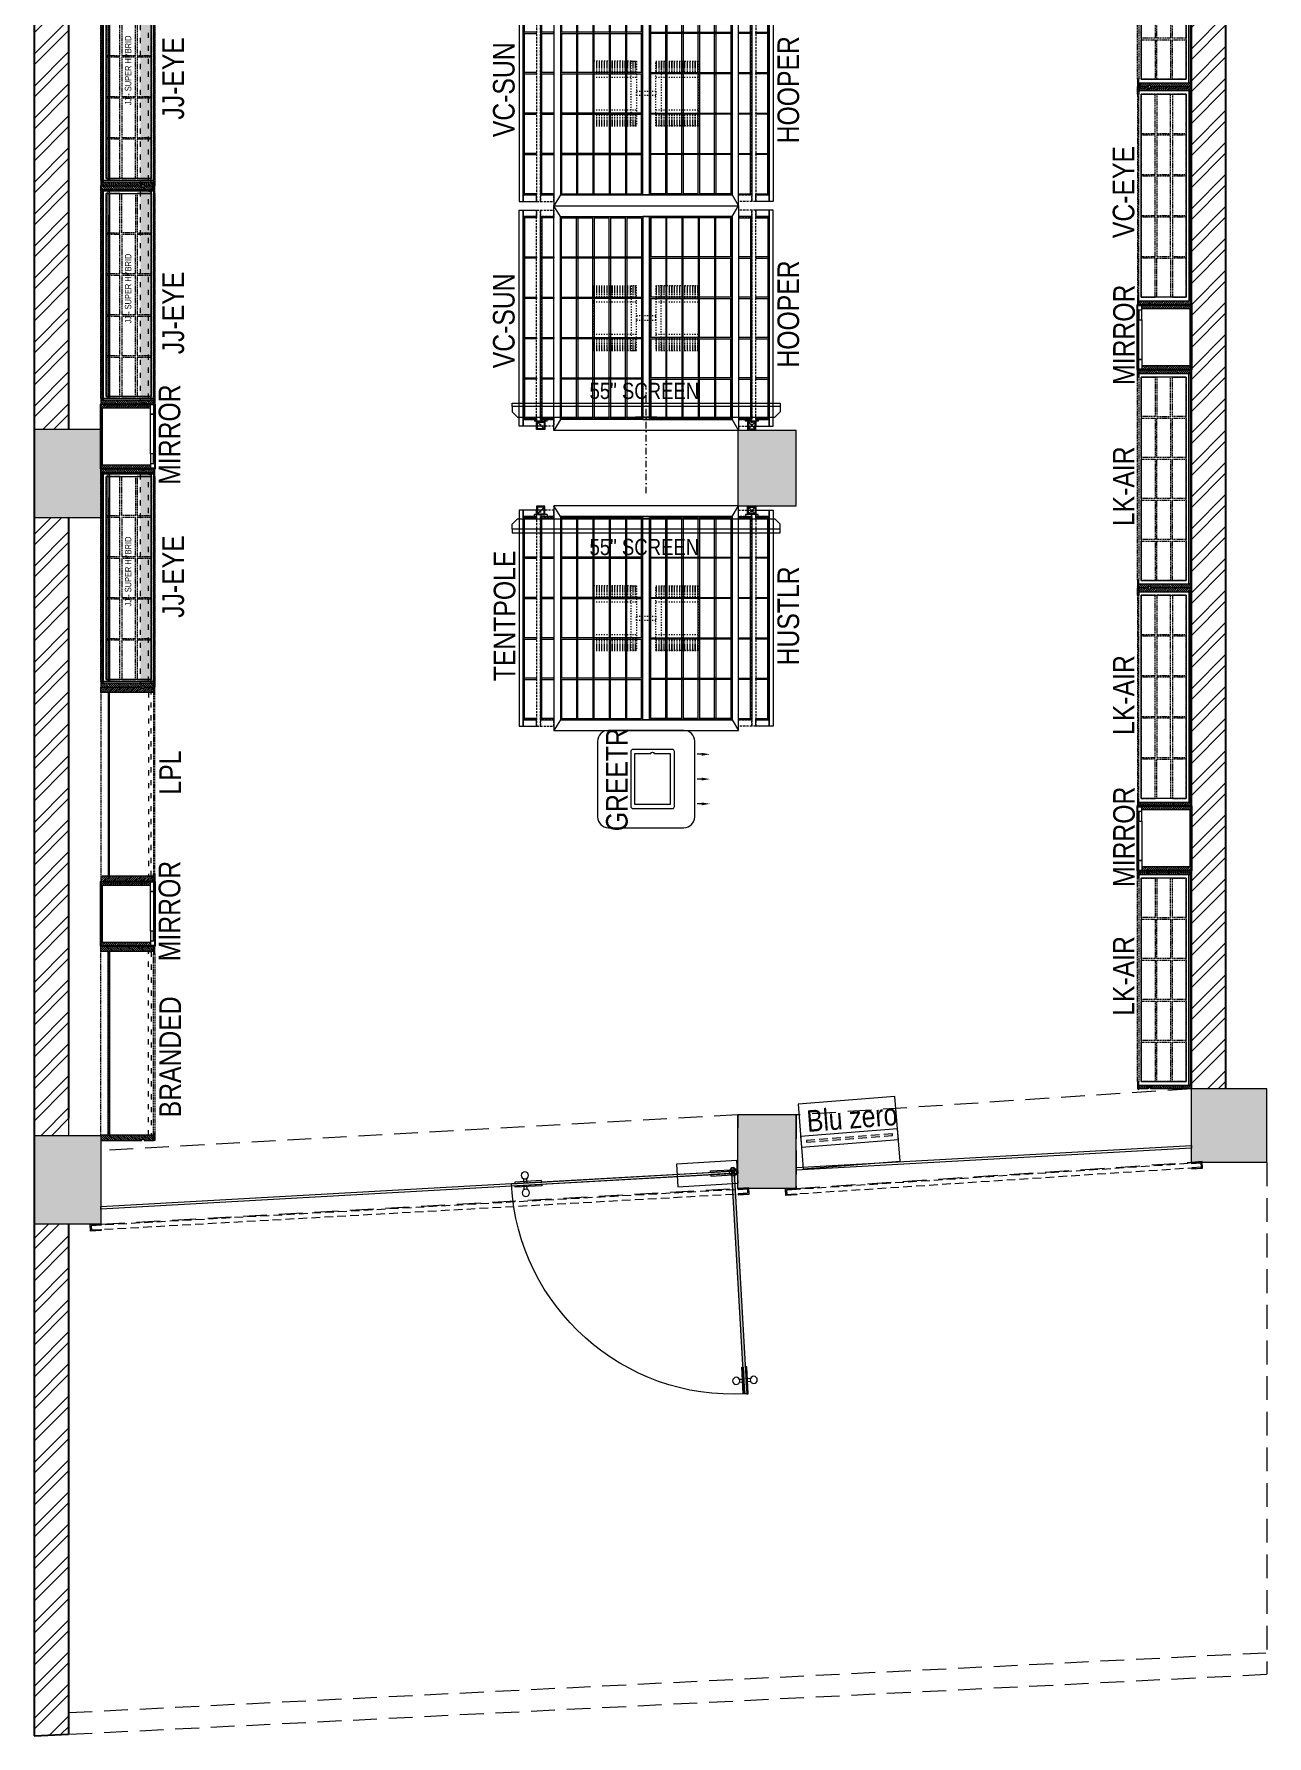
# Model space of a CAD drawing. Header units: millimetres. Extents: x 1639920 to 1645630, y 392778 to 410192.
# Drawn here: x 1639920 to 1645630, y 392778 to 400657 of the extents above; entities that cross this region are included whole.
import ezdxf

# ---------------------------------------------------------------- set-up
doc = ezdxf.new("R2010")
doc.units = ezdxf.units.MM
doc.header["$LTSCALE"] = 40
for name, pattern in [('a_p6_plan_L18$0$HIDDEN', [0.375, 0.25, -0.125]), ('ACAD_ISO03W100', [30, 12, -18]), ('D10_DASHED', [0.75, 0.5, -0.25]), ('DASHDOT2', [0.5, 0.25, -0.125, 0, -0.125]), ('HIDDENX2', [0.75, 0.5, -0.25])]:
    doc.linetypes.add(name, pattern=pattern)
for name, color, linetype, lineweight in [('A-COL', 243, 'Continuous', 9), ('A-Glazing', 4, 'Continuous', 20), ('A-shutter', 8, 'Continuous', 18), ('beam', 90, 'Continuous', 9), ('column hatch', 5, 'Continuous', 0), ('Glazing', 141, 'Continuous', 15), ('LENS-DIM', 252, 'Continuous', 5), ('LENS-FURNITURE', 13, 'Continuous', 9), ('LENS-TEXT', 31, 'Continuous', 5), ('LENS_TEXT', 31, 'Continuous', 5), ('LK-EQPMT', 3, 'Continuous', 18), ('LK-FF&E FLOOR', 1, 'Continuous', 9), ('LK-FF&E WALL', 1, 'Continuous', 9), ('LK-IT', 3, 'Continuous', 18), ('LN-ELEVATION-1', 81, 'Continuous', 13), ('LN-ELEVATION-2', 103, 'Continuous', 20), ('LN-ELEVATION-3', 125, 'a_p6_plan_L18$0$HIDDEN', 18), ('LN-ELEVATION-4', 145, 'Continuous', 13), ('LN-ELEVATION-5', 167, 'Continuous', 5), ('LN-HATCH', 251, 'Continuous', 0), ('PLANO-TXT', 252, 'Continuous', 5), ('rolling shutter', 1, 'Continuous', 5)]:
    doc.layers.add(name, color=color, linetype=linetype, lineweight=lineweight)
doc.layers.add('A-WALL', color=1, linetype='Continuous')
doc.styles.add('LK TXT', font='Gill Sans MT Condensed Regular.ttf')
doc.styles.get("Standard").update_dxf_attribs({"font": 'Gill Sans MT Condensed Regular.ttf', "height": 100})
pattern_1 = [(45, (7858558.917, 3503823.203), (-4.4901280605, 4.4901280605), [])]
pattern_2 = [(45, (-22641017.7406, 5157647.994), (-4.4901280605, 4.4901280605), [])]
pattern_3 = [(45, (4210053.0415, 1706864.74), (-4.4901280605, 4.4901280605), [])]
pattern_4 = [(45, (4208834.247, 1706614.74), (-4.4901280605, 4.4901280605), [])]
pattern_5 = [(45, (4209134.247, 1706614.74), (-4.4901280605, 4.4901280605), [])]

# ---------------------------------------------------------------- blocks, each defined once
blk = doc.blocks.new('*U43')
at = {"layer": 'A-shutter', "color": 5, "ltscale": 10}
for points in [[(41039206.5, -1561539.2), (41039206.5, -1561544.2), (41039161.5, -1561544.2), (41039161.5, -1561564.2), (41039206.5, -1561564.2), (41039206.5, -1561569.2), (41039156.5, -1561569.2), (41039156.5, -1561539.2)], [(41041040.4, -1561539.2), (41041040.4, -1561544.2), (41041085.4, -1561544.2), (41041085.4, -1561564.2), (41041040.4, -1561564.2), (41041040.4, -1561569.2), (41041090.4, -1561569.2), (41041090.4, -1561539.2)]]:
    blk.add_lwpolyline(points, close=True, dxfattribs=at)
at = {"layer": 'A-shutter', "color": 5, "linetype": 'HIDDENX2', "ltscale": 2, "true_color": 0x0505ff}
blk.add_lwpolyline([(41039161.5, -1561544.2), (41039161.5, -1561564.2), (41041085.4, -1561564.2), (41041085.4, -1561544.2)], close=True, dxfattribs=at)
blk = doc.blocks.new('*U44')
at = {"layer": 'A-shutter', "color": 5, "ltscale": 10}
for points in [[(41039206.5, -1561539.2), (41039206.5, -1561544.2), (41039161.5, -1561544.2), (41039161.5, -1561564.2), (41039206.5, -1561564.2), (41039206.5, -1561569.2), (41039156.5, -1561569.2), (41039156.5, -1561539.2)], [(41042161.1, -1561539.2), (41042161.1, -1561544.2), (41042206.1, -1561544.2), (41042206.1, -1561564.2), (41042161.1, -1561564.2), (41042161.1, -1561569.2), (41042211.1, -1561569.2), (41042211.1, -1561539.2)]]:
    blk.add_lwpolyline(points, close=True, dxfattribs=at)
at = {"layer": 'A-shutter', "color": 5, "linetype": 'HIDDENX2', "ltscale": 2, "true_color": 0x0505ff}
blk.add_lwpolyline([(41039161.5, -1561544.2), (41039161.5, -1561564.2), (41042206.1, -1561564.2), (41042206.1, -1561544.2)], close=True, dxfattribs=at)
blk = doc.blocks.new('A$Cac3a86fe')
at = {"layer": 'column hatch'}
h = blk.add_hatch(color=8, dxfattribs=at)
h.dxf.hatch_style = 1
h.paths.add_polyline_path([(3414, 1800.9), (3064, 1800.9), (3064, 1470.9), (3414, 1470.9)])
h.paths.add_polyline_path([(3370, -1417.1), (3100, -1417.1), (3100, -1767.1), (3370, -1767.1)])
h.paths.add_polyline_path([(150, -1415), (-160, -1415), (-160, -1822), (150, -1822)])
h.paths.add_polyline_path([(150, -4592), (-160, -4592), (-160, -5002), (150, -5002)])
h.paths.add_polyline_path([(3370, -4587.1), (3100, -4587.1), (3100, -4937.1), (3370, -4937.1)])
h.paths.add_polyline_path([(3370, -7777.1), (3100, -7777.1), (3100, -8127.1), (3370, -8127.1)])
h.paths.add_polyline_path([(150, -7772), (-160, -7772), (-160, -8182), (150, -8182)])
h.paths.add_polyline_path([(150, -11042), (-160, -11042), (-160, -11452), (150, -11452)])
h.paths.add_polyline_path([(3370, -10947.1), (3100, -10947.1), (3100, -11287.1), (3370, -11287.1)])
h.paths.add_polyline_path([(5550, -10826.5), (5200, -10826.5), (5200, -11166.5), (5550, -11166.5)])
at = {"layer": 'LN-HATCH'}
h = blk.add_hatch(dxfattribs=at)
h.set_pattern_fill('ANSI32', color=256, scale=11, angle=180)
h.set_pattern_definition([(225, (-5459273.49, -45952.85), (74.087113, -74.087113), []), (225, (-5459322.88, -45952.85), (74.087113, -74.087113), [])])
h.paths.add_polyline_path([(110, 3415), (5200, 3381.5), (5200, 2768.1), (5360, 2768.1), (5360, 3531.8), (-160, 3592.2), (-160, -1415), (0, -1415), (0, 1415), (110, 1415)])
h.paths.add_polyline_path([(5360, 2468.1), (5200, 2468.1), (5200, 1630.9), (3414, 1630.9), (3414, 1470.9), (5200, 1470.9), (5200, -10826.5), (5360, -10826.5)])
h.paths.add_polyline_path([(3218, 2612.5), (3064, 2612.5), (3064, 1800.9), (3218, 1800.9)], flags=17)
h.paths.add_polyline_path([(0, -1822), (-160, -1822), (-160, -4592), (0, -4592)])
h.paths.add_polyline_path([(0, -5002), (-160, -5002), (-160, -7772), (0, -7772)])
h.paths.add_polyline_path([(0, -8182), (-160, -8182), (-160, -11042), (0, -11042), (0, -10962)])
h.paths.add_polyline_path([(0, -11452), (-160, -11452), (-160, -13042), (-160, -13822), (0, -13814), (0, -13042)])
at = {"layer": 'A-COL'}
for p, q in [((-160, -7772), (150, -7772)), ((-160, -7772), (-160, -8182)), ((150, -7772), (150, -8182)), ((3100, -7777.1), (3100, -8127.1)), ((3100, -7777.1), (3370, -7777.1)), ((3370, -8127.1), (3370, -7777.1)), ((150, -8182), (-160, -8182)), ((3100, -8127.1), (3370, -8127.1)), ((5200, -11166.5), (5200, -10826.5)), ((5550, -10826.5), (5200, -10826.5)), ((5550, -11166.5), (5550, -10826.5)), ((3100, -10947.1), (3100, -11007.1)), ((3370, -10947.1), (3100, -10947.1)), ((3100, -11287.1), (3100, -10947.1)), ((3370, -11007.1), (3370, -10947.1)), ((3370, -11287.1), (3370, -10947.1)), ((0, -10962), (0, -11042)), ((0, -10962), (0, -11042)), ((-160, -11042), (150, -11042)), ((-160, -11042), (-160, -11452)), ((150, -11042), (150, -11452)), ((5550, -11166.5), (5200, -11166.5)), ((3370, -11287.1), (3100, -11287.1)), ((3370, -11287.1), (3100, -11287.1)), ((150, -11452), (-160, -11452))]:
    blk.add_line(p, q, dxfattribs=at)
at = {"layer": 'A-Glazing'}
for points in [[(3370, -11190.3), (5200, -11088), (5200, -11100), (3370, -11202.3)], [(150, -11370.4), (3100, -11205.4), (3100, -11217.4), (150, -11382.4)]]:
    blk.add_lwpolyline(points, close=True, dxfattribs=at)
at = {"layer": 'A-WALL'}
for p, q in [((-160, 3592.2), (-160, -13042)), ((5360, -10826.5), (5360, 3531.8)), ((5200, -10826.5), (5200, 1470.9)), ((0, -5002), (0, -7772)), ((0, -8182), (0, -10962)), ((0, -11452), (0, -13042)), ((0, -11452), (0, -13042)), ((-160, -13042), (-160, -13822)), ((0, -13042), (0, -13814)), ((-160, -13822), (0, -13814))]:
    blk.add_line(p, q, dxfattribs=at)
at = {"layer": 'beam', "linetype": 'a_p6_plan_L18$0$HIDDEN', "lineweight": 5, "ltscale": 11}
for p, q in [((5550, -11166.5), (5550, -13536.5)), ((0, -13713.9), (5545, -13436.6)), ((0, -13814), (5550, -13536.5))]:
    blk.add_line(p, q, dxfattribs=at)
for points in [[(5200, -10826.5), (3370, -10947.1), (3370, -11287.1), (5200, -11166.5)], [(3100, -10947.1), (150, -11112), (150, -11452), (3100, -11287.1)]]:
    blk.add_lwpolyline(points, close=True, dxfattribs=at)
at = {"layer": 'rolling shutter', "color": 2}
for name, p, rotation in [('*U43', (-41049700.7, -1151573.6), 3.770083150242366), ('*U44', (-41062232.9, -743289.4), 3.200099765832407)]:
    blk.add_blockref(name, p, dxfattribs=dict(at, rotation=rotation))
blk = doc.blocks.new('MIRROR')
at = {"layer": 'LN-HATCH', "ltscale": 0.5}
h = blk.add_hatch(dxfattribs=at)
h.set_pattern_fill('ANSI31', color=256, scale=2)
h.set_pattern_definition([(45, (4060433.7416, 1708720.787), (-4.4901280605, 4.4901280605), [])])
h.paths.add_polyline_path([(212.9, 101.3), (230.9, 101.3), (230.9, -127.7), (212.9, -127.7)])
h.paths.add_polyline_path([(230.9, 95.3), (494.9, 95.3), (494.9, 101.3), (230.9, 101.3)])
h.paths.add_polyline_path([(512.9, 101.3), (494.9, 101.3), (494.9, -127.7), (512.9, -127.7)])
at = {"layer": 'Defpoints'}
blk.add_lwpolyline([(512.9, 101.3), (212.9, 101.3), (212.9, -148.7), (512.9, -148.7)], close=True, dxfattribs=at)
at = {"layer": 'LN-ELEVATION-1'}
for points in [[(212.9, 101.3), (230.9, 101.3), (230.9, -127.7), (212.9, -127.7)], [(230.9, 95.3), (494.9, 95.3), (494.9, 101.3), (230.9, 101.3)], [(512.9, 101.3), (494.9, 101.3), (494.9, -127.7), (512.9, -127.7)], [(259.9, -141.7), (259.9, -127.7), (214.9, -127.7), (214.9, -148.7), (223.9, -148.7), (223.9, -147.2), (216.4, -147.2), (216.4, -141.7)], [(442.9, -141.7), (442.9, -127.7), (487.9, -127.7), (487.9, -148.7), (478.9, -148.7), (478.9, -147.2), (486.4, -147.2), (486.4, -141.7)], [(504.9, -148.7), (504.9, -147.2), (509.4, -147.2), (509.4, -129.2), (487.9, -129.2), (487.9, -127.7), (510.9, -127.7), (510.9, -148.7)]]:
    blk.add_lwpolyline(points, close=True, dxfattribs=at)
at = {"layer": 'LN-ELEVATION-2', "color": 4, "lineweight": 0}
blk.add_lwpolyline([(216.4, -141.7), (486.4, -141.7), (486.4, -147.2), (216.4, -147.2)], close=True, dxfattribs=at)
at = {"layer": 'LN-ELEVATION-2'}
blk.add_lwpolyline([(259.9, -141.7), (442.9, -141.7), (442.9, -127.7), (259.9, -127.7)], close=True, dxfattribs=at)
at = {"layer": 'LN-ELEVATION-4', "ltscale": 0.5}
blk.add_line((478.9, -148.7), (223.9, -148.7), dxfattribs=at)
blk = doc.blocks.new('VC 1010')
at = {"layer": 'LN-HATCH', "ltscale": 0.5}
h = blk.add_hatch(dxfattribs=at)
h.set_pattern_fill('ANSI31', color=256, scale=2)
h.set_pattern_definition([(45, (3761554.586, 1795022.936), (-4.490128061, 4.490128061), [])])
h.paths.add_polyline_path([(-505.2, 24), (-505.2, -166), (-499.2, -166), (-499.2, -176), (-505.2, -176), (-505.2, -220), (-487.2, -220), (-487.2, 24)])
h = blk.add_hatch(dxfattribs=at)
h.set_pattern_fill('ANSI31', color=256, scale=2)
h.set_pattern_definition(pattern_1)
h.paths.add_polyline_path([(504.8, 24), (504.8, -166), (498.8, -166), (498.8, -176), (504.8, -176), (504.8, -220), (486.8, -220), (486.8, 24)])
h = blk.add_hatch(dxfattribs=at)
h.set_pattern_fill('ANSI31', color=256, scale=2)
h.set_pattern_definition([(45, (7858741.917, 3503823.203), (-4.4901280605, 4.4901280605), [])])
h.paths.add_polyline_path([(-470.2, -220), (-470.2, -226), (-505.2, -226), (-505.2, -220)])
h = blk.add_hatch(dxfattribs=at)
h.set_pattern_fill('ANSI31', color=256, scale=2)
h.set_pattern_definition(pattern_1)
h.paths.add_polyline_path([(476.8, -220), (476.8, -226), (511.8, -226), (511.8, -220)])
at = {"layer": 'LN-ELEVATION-1', "ltscale": 0.5}
for points in [[(-505.2, 24), (-505.2, -166), (-499.2, -166), (-499.2, -176), (-505.2, -176), (-505.2, -220), (-487.2, -220), (-487.2, 24)], [(486.8, 12), (-487.2, 12), (-487.2, 18), (486.8, 18)], [(504.8, 24), (504.8, -166), (498.8, -166), (498.8, -176), (504.8, -176), (504.8, -220), (486.8, -220), (486.8, 24)], [(-470.2, -220), (-470.2, -226), (-505.2, -226), (-505.2, -220)], [(469.8, -220), (469.8, -226), (504.8, -226), (504.8, -220)]]:
    blk.add_lwpolyline(points, close=True, dxfattribs=at)
at = {"layer": 'LN-ELEVATION-2', "ltscale": 0.5}
blk.add_lwpolyline([(470.2, 0), (-470.2, 0), (-470.2, -208), (470.2, -208)], close=True, dxfattribs=at)
at = {"layer": 'LN-ELEVATION-3', "ltscale": 0.5}
for p, q in [((-487.2, 24), (486.8, 24)), ((-470.2, -220), (469.8, -220)), ((469.8, -226), (-470.2, -226))]:
    blk.add_line(p, q, dxfattribs=at)
for points in [[(-470.2, 0), (-288.5, 0), (-288.5, -64), (-470.2, -64)], [(-280.5, 0), (-98.8, 0), (-98.8, -64), (-280.5, -64)], [(-90.8, 0), (90.8, 0), (90.8, -64), (-90.8, -64)], [(98.8, 0), (280.5, 0), (280.5, -64), (98.8, -64)], [(288.5, 0), (470.2, 0), (470.2, -64), (288.5, -64)], [(-470.2, -136), (-288.5, -136), (-288.5, -72), (-470.2, -72)], [(-280.5, -72), (-98.8, -72), (-98.8, -136), (-280.5, -136)], [(-90.8, -72), (90.8, -72), (90.8, -136), (-90.8, -136)], [(98.8, -72), (280.5, -72), (280.5, -136), (98.8, -136)], [(288.5, -72), (470.2, -72), (470.2, -136), (288.5, -136)], [(-470.2, -144), (-288.5, -144), (-288.5, -208), (-470.2, -208)], [(-280.5, -144), (-98.8, -144), (-98.8, -208), (-280.5, -208)], [(-90.8, -144), (90.8, -144), (90.8, -208), (-90.8, -208)], [(98.8, -144), (280.5, -144), (280.5, -208), (98.8, -208)], [(288.5, -144), (470.2, -144), (470.2, -208), (288.5, -208)]]:
    blk.add_lwpolyline(points, close=True, dxfattribs=at)
blk = doc.blocks.new('Entrance Door')
at = {"layer": 'Glazing', "ltscale": 111}
blk.add_hatch(color=256, dxfattribs=at).paths.add_polyline_path([(18, -34.8), (18, -1235), (30, -1235), (30, -34.8)])
at = {"layer": 'Glazing'}
for p, q in [((30, -54.2), (18, -66.2)), ((1117.8, -31.3), (1117.8, -54.3)), ((1117.8, -89.2), (1117.8, -66.3)), ((1132.8, -31.3), (1132.8, -54.3)), ((1132.8, -89.2), (1132.8, -66.3))]:
    blk.add_line(p, q, dxfattribs=at)
at = {"layer": 'Glazing', "ltscale": 44}
for p, q in [((-4.9, -1156.3), (18, -1156.3)), ((52.9, -1156.3), (30, -1156.3)), ((-4.9, -1171.3), (18, -1171.3)), ((52.9, -1171.3), (30, -1171.3))]:
    blk.add_line(p, q, dxfattribs=at)
at = {"layer": 'Glazing'}
for points in [[(320, -120.5), (0, -120.5), (0, 0), (320, 0)], [(0, -54.2), (142.5, -54.2), (142.5, -46.8), (0, -46.8)], [(0, -66.2), (142.5, -66.2), (142.5, -73.7), (0, -73.7)], [(1180.8, -54.3), (1038.3, -54.3), (1038.3, -46.8), (1180.8, -46.8)], [(1180.8, -66.3), (1038.3, -66.3), (1038.3, -73.8), (1180.8, -73.8)]]:
    blk.add_lwpolyline(points, close=True, dxfattribs=at)
at = {"layer": 'Glazing', "ltscale": 222}
blk.add_lwpolyline([(-1.5, -66.2), (1198.8, -66.2), (1198.8, -54.2), (-1.5, -54.2)], close=True, dxfattribs=at)
at = {"layer": 'Glazing', "ltscale": 111}
blk.add_lwpolyline([(18, -34.8), (18, -1235), (30, -1235), (30, -34.8)], close=True, dxfattribs=at)
at = {"layer": 'Glazing', "ltscale": 44}
for points in [[(18, -1092.5), (18, -1235), (10.5, -1235), (10.5, -1092.5)], [(30, -1092.5), (30, -1235), (37.5, -1235), (37.5, -1092.5)]]:
    blk.add_lwpolyline(points, close=True, dxfattribs=at)
at = {"layer": 'Glazing'}
for centre, radius in [((1125.3, -13.9), 19), ((24, -58.7), 19.8), ((1125.3, -106.6), 19)]:
    blk.add_circle(centre, radius, dxfattribs=at)
at = {"layer": 'Glazing', "ltscale": 44}
for centre in [(-22.4, -1163.8), (70.4, -1163.8)]:
    blk.add_circle(centre, 19, dxfattribs=at)
at = {"layer": 'Glazing', "ltscale": 222}
blk.add_arc((24, -60.2), 1174.8, 270, 359.99955, dxfattribs=at)
blk = doc.blocks.new('GREETR 450x450')
at = {"layer": 'LN-ELEVATION-1', "linetype": 'ByBlock', "lineweight": -2}
for p, q in [((481.3, 339.7), (461, 339.7)), ((481.3, 225), (461, 225)), ((481.3, 110.3), (461, 110.3))]:
    blk.add_line(p, q, dxfattribs=at)
at = {"layer": 'LN-ELEVATION-1'}
for points in [[(355.5, 98.3), (355.5, 352.3, 0.414214), (345.5, 362.3), (163.5, 362.3, 0.414214), (153.5, 352.3), (153.5, 98.3, 0.414214), (163.5, 88.3), (345.5, 88.3, 0.414214)], [(264, 342.8), (336.5, 342.8), (336.5, 107.8), (172.5, 107.8), (172.5, 342.8), (245, 342.8, 0.327538), (246.9, 344.2, -0.733799), (262.1, 344.2, 0.327538)]]:
    blk.add_lwpolyline(points, format="xyb", close=True, dxfattribs=at)
at = {"layer": 'LN-ELEVATION-1', "linetype": 'ByBlock', "lineweight": -2}
for points in [[(481.3, 346.4), (481.3, 333.1), (521.3, 339.7)], [(481.3, 231.7), (481.3, 218.3), (521.3, 225)], [(481.3, 116.9), (481.3, 103.6), (521.3, 110.3)]]:
    blk.add_solid(points, dxfattribs=at)
at = {"layer": 'LN-ELEVATION-2'}
blk.add_lwpolyline([(50, 0), (400, 0, 0.414214), (450, 50), (450, 400, 0.414214), (400, 450), (50, 450, 0.414214), (0, 400), (0, 50, 0.414214)], format="xyb", close=True, dxfattribs=at)
blk = doc.blocks.new('Euro center Mirror + IPAD')
at = {"layer": 'LN-ELEVATION-4', "linetype": 'ACAD_ISO03W100', "ltscale": 0.01}
blk.add_lwpolyline([(0, 47.3), (0, -41.5), (-20, -41.5), (-20, 47.3)], close=True, dxfattribs=at)
at = {"layer": 'LN-ELEVATION-5', "linetype": 'ACAD_ISO03W100', "ltscale": 0.01}
for p, q in [((-159.9, 246.9), (-159.9, 47.3)), ((-159.7, 246.9), (-159.7, 47.3)), ((-159.4, 246.9), (-159.4, 47.3)), ((-159, 246.9), (-159, 47.3)), ((-158.5, 246.9), (-158.5, 47.3)), ((-157.9, 246.9), (-157.9, 47.3)), ((-157.1, 246.9), (-157.1, 47.3)), ((-156.1, 246.9), (-156.1, 47.3)), ((-154.1, 246.9), (-154.1, 47.3)), ((-151.1, 246.9), (-151.1, 47.3)), ((-146.1, 246.9), (-146.1, 47.3)), ((-141.1, 246.9), (-141.1, 47.3)), ((-135.1, 246.9), (-135.1, 47.3)), ((-128.1, 246.9), (-128.1, 47.3)), ((-120.1, 246.9), (-120.1, 47.3)), ((-111.1, 246.9), (-111.1, 47.3)), ((-102.1, 246.9), (-102.1, 47.3)), ((-85, 246.9), (-85, 47.3)), ((65, 246.9), (65, 47.3)), ((82.1, 246.9), (82.1, 47.3)), ((91.1, 246.9), (91.1, 47.3)), ((100.1, 246.9), (100.1, 47.3)), ((108.1, 246.9), (108.1, 47.3)), ((115.1, 246.9), (115.1, 47.3)), ((121.1, 246.9), (121.1, 47.3)), ((126.1, 246.9), (126.1, 47.3)), ((131.1, 246.9), (131.1, 47.3)), ((134.1, 246.9), (134.1, 47.3)), ((136.1, 246.9), (136.1, 47.3)), ((137.1, 246.9), (137.1, 47.3)), ((137.9, 246.9), (137.9, 47.3)), ((138.5, 246.9), (138.5, 47.3)), ((139, 246.9), (139, 47.3)), ((139.4, 246.9), (139.4, 47.3)), ((139.7, 246.9), (139.7, 47.3)), ((139.9, 246.9), (139.9, 47.3)), ((-159.9, -41.5), (-159.9, -241.1)), ((-159.7, -41.5), (-159.7, -241.1)), ((-159.4, -41.5), (-159.4, -241.1)), ((-159, -41.5), (-159, -241.1)), ((-158.5, -41.5), (-158.5, -241.1)), ((-157.9, -41.5), (-157.9, -241.1)), ((-157.1, -41.5), (-157.1, -241.1)), ((-156.1, -41.5), (-156.1, -241.1)), ((-154.1, -41.5), (-154.1, -241.1)), ((-151.1, -41.5), (-151.1, -241.1)), ((-146.1, -41.5), (-146.1, -241.1)), ((-141.1, -41.5), (-141.1, -241.1)), ((-135.1, -41.5), (-135.1, -241.1)), ((-128.1, -41.5), (-128.1, -241.1)), ((-120.1, -41.5), (-120.1, -241.1)), ((-111.1, -41.5), (-111.1, -241.1)), ((-102.1, -41.5), (-102.1, -241.1)), ((-85, -41.5), (-85, -241.1)), ((65, -41.5), (65, -241.1)), ((82.1, -41.5), (82.1, -241.1)), ((91.1, -41.5), (91.1, -241.1)), ((100.1, -41.5), (100.1, -241.1)), ((108.1, -41.5), (108.1, -241.1)), ((115.1, -41.5), (115.1, -241.1)), ((121.1, -41.5), (121.1, -241.1)), ((126.1, -41.5), (126.1, -241.1)), ((131.1, -41.5), (131.1, -241.1)), ((134.1, -41.5), (134.1, -241.1)), ((136.1, -41.5), (136.1, -241.1)), ((137.1, -41.5), (137.1, -241.1)), ((137.9, -41.5), (137.9, -241.1)), ((138.5, -41.5), (138.5, -241.1)), ((139, -41.5), (139, -241.1)), ((139.4, -41.5), (139.4, -241.1)), ((139.7, -41.5), (139.7, -241.1)), ((139.9, -41.5), (139.9, -241.1))]:
    blk.add_line(p, q, dxfattribs=at)
for points in [[(140, 73), (140, 246.9), (-160, 246.9), (-160, 73)], [(140, -67.1), (140, -241.1), (-160, -241.1), (-160, -67.1)]]:
    blk.add_lwpolyline(points, dxfattribs=at)
for points in [[(140, 73), (140, 47.3), (-160, 47.3), (-160, 73)], [(140, -41.5), (140, -67.1), (-160, -67.1), (-160, -41.5)]]:
    blk.add_lwpolyline(points, close=True, dxfattribs=at)
blk = doc.blocks.new('EURO 1040 x 1175')
at = {"layer": 'LN-ELEVATION-1'}
for points in [[(-470, -327.4), (470, -327.4), (470, 467.6), (-470, 467.6)], [(-470, 85.1), (470, 85.1), (470, 467.6), (-470, 467.6)], [(-283.2, 85.1), (-277.2, 85.1), (-277.2, 467.6), (-283.2, 467.6)], [(-96.4, 85.1), (-90.4, 85.1), (-90.4, 467.6), (-96.4, 467.6)], [(90.4, 85.1), (96.4, 85.1), (96.4, 467.6), (90.4, 467.6)], [(277.2, 85.1), (283.2, 85.1), (283.2, 467.6), (277.2, 467.6)], [(-470, 386.6), (-283.2, 386.6), (-283.2, 392.6), (-470, 392.6)], [(-470, 311.2), (-283.2, 311.2), (-283.2, 317.2), (-470, 317.2)], [(-277.2, 386.6), (-96.4, 386.6), (-96.4, 392.6), (-277.2, 392.6)], [(-277.2, 311.2), (-96.4, 311.2), (-96.4, 317.2), (-277.2, 317.2)], [(-90.4, 386.6), (90.4, 386.6), (90.4, 392.6), (-90.4, 392.6)], [(-90.4, 311.2), (90.4, 311.2), (90.4, 317.2), (-90.4, 317.2)], [(96.4, 386.6), (277.2, 386.6), (277.2, 392.6), (96.4, 392.6)], [(96.4, 311.2), (277.2, 311.2), (277.2, 317.2), (96.4, 317.2)], [(283.2, 386.6), (470, 386.6), (470, 392.6), (283.2, 392.6)], [(283.2, 311.2), (470, 311.2), (470, 317.2), (283.2, 317.2)], [(-470, 235.8), (-283.2, 235.8), (-283.2, 241.8), (-470, 241.8)], [(-277.2, 235.8), (-96.4, 235.8), (-96.4, 241.8), (-277.2, 241.8)], [(-90.4, 235.8), (90.4, 235.8), (90.4, 241.8), (-90.4, 241.8)], [(96.4, 235.8), (277.2, 235.8), (277.2, 241.8), (96.4, 241.8)], [(283.2, 235.8), (470, 235.8), (470, 241.8), (283.2, 241.8)], [(-470, 160.4), (-283.2, 160.4), (-283.2, 166.4), (-470, 166.4)], [(-277.2, 160.4), (-96.4, 160.4), (-96.4, 166.4), (-277.2, 166.4)], [(-90.4, 160.4), (90.4, 160.4), (90.4, 166.4), (-90.4, 166.4)], [(96.4, 160.4), (277.2, 160.4), (277.2, 166.4), (96.4, 166.4)], [(283.2, 160.4), (470, 160.4), (470, 166.4), (283.2, 166.4)], [(-470, 85.1), (470, 85.1), (470, 55.1), (-470, 55.1)], [(-470, 55.1), (470, 55.1), (470, -327.4), (-470, -327.4)], [(-283.2, 55.1), (-277.2, 55.1), (-277.2, -327.4), (-283.2, -327.4)], [(-96.4, 55.1), (-90.4, 55.1), (-90.4, -327.4), (-96.4, -327.4)], [(90.4, 55.1), (96.4, 55.1), (96.4, -327.4), (90.4, -327.4)], [(277.2, 55.1), (283.2, 55.1), (283.2, -327.4), (277.2, -327.4)], [(-470, -20.3), (-283.2, -20.3), (-283.2, -26.3), (-470, -26.3)], [(-277.2, -20.3), (-96.4, -20.3), (-96.4, -26.3), (-277.2, -26.3)], [(-90.4, -20.3), (90.4, -20.3), (90.4, -26.3), (-90.4, -26.3)], [(96.4, -20.3), (277.2, -20.3), (277.2, -26.3), (96.4, -26.3)], [(283.2, -20.3), (470, -20.3), (470, -26.3), (283.2, -26.3)], [(-470, -95.7), (-283.2, -95.7), (-283.2, -101.7), (-470, -101.7)], [(-277.2, -95.7), (-96.4, -95.7), (-96.4, -101.7), (-277.2, -101.7)], [(-90.4, -95.7), (90.4, -95.7), (90.4, -101.7), (-90.4, -101.7)], [(96.4, -95.7), (277.2, -95.7), (277.2, -101.7), (96.4, -101.7)], [(283.2, -95.7), (470, -95.7), (470, -101.7), (283.2, -101.7)], [(-470, -171.1), (-283.2, -171.1), (-283.2, -177.1), (-470, -177.1)], [(-277.2, -171.1), (-96.4, -171.1), (-96.4, -177.1), (-277.2, -177.1)], [(-90.4, -171.1), (90.4, -171.1), (90.4, -177.1), (-90.4, -177.1)], [(96.4, -171.1), (277.2, -171.1), (277.2, -177.1), (96.4, -177.1)], [(283.2, -171.1), (470, -171.1), (470, -177.1), (283.2, -177.1)], [(-470, -246.4), (-283.2, -246.4), (-283.2, -252.4), (-470, -252.4)], [(-277.2, -246.4), (-96.4, -246.4), (-96.4, -252.4), (-277.2, -252.4)], [(-90.4, -246.4), (90.4, -246.4), (90.4, -252.4), (-90.4, -252.4)], [(96.4, -246.4), (277.2, -246.4), (277.2, -252.4), (96.4, -252.4)], [(283.2, -246.4), (470, -246.4), (470, -252.4), (283.2, -252.4)]]:
    blk.add_lwpolyline(points, close=True, dxfattribs=at)
for points in [[(-283.2, 461.6), (-464, 461.6), (-464, 317.2)], [(-96.4, 461.6), (-277.2, 461.6)], [(90.4, 461.6), (-90.4, 461.6)], [(277.2, 461.6), (96.4, 461.6)], [(464, 317.2), (464, 461.6), (283.2, 461.6)], [(-464, 311.2), (-464, 241.8)], [(464, 241.8), (464, 311.2)], [(-464, 235.8), (-464, 166.4)], [(-464, 160.4), (-464, 91.1), (-283.2, 91.1)], [(283.2, 91.1), (464, 91.1), (464, 160.4)], [(464, 166.4), (464, 235.8)], [(-277.2, 91.1), (-96.4, 91.1)], [(-90.4, 91.1), (90.4, 91.1)], [(96.4, 91.1), (277.2, 91.1)], [(-464, -20.3), (-464, 49.1), (-283.2, 49.1)], [(-277.2, 49.1), (-96.4, 49.1)], [(-90.4, 49.1), (90.4, 49.1)], [(96.4, 49.1), (277.2, 49.1)], [(283.2, 49.1), (464, 49.1), (464, -20.3)], [(-464, -95.7), (-464, -26.3)], [(464, -26.3), (464, -95.7)], [(-464, -171.1), (-464, -101.7)], [(464, -101.7), (464, -171.1)], [(-283.2, -321.4), (-464, -321.4), (-464, -177.1)], [(464, -177.1), (464, -321.4), (283.2, -321.4)], [(-96.4, -321.4), (-277.2, -321.4)], [(90.4, -321.4), (-90.4, -321.4)], [(277.2, -321.4), (96.4, -321.4)]]:
    blk.add_lwpolyline(points, dxfattribs=at)
at = {"layer": 'LN-ELEVATION-2'}
blk.add_lwpolyline([(-520, -357.4), (520, -357.4), (520, 497.6), (-520, 497.6)], close=True, dxfattribs=at)
for points in [[(-470, 467.6), (-520, 497.6)], [(470, 467.6), (520, 497.6)], [(-470, -327.4), (-520, -357.4)], [(470, -327.4), (520, -357.4)]]:
    blk.add_lwpolyline(points, dxfattribs=at)
at = {"layer": 'LN-ELEVATION-3'}
for points in [[(-500, 559.6), (500, 559.6), (500, 577.6), (-500, 577.6)], [(-500, 497.6), (-470, 497.6), (-470, 559.6), (-500, 559.6)], [(470, 497.6), (500, 497.6), (500, 559.6), (470, 559.6)], [(-500, -357.4), (-470, -357.4), (-470, -419.4), (-500, -419.4)], [(470, -357.4), (500, -357.4), (500, -419.4), (470, -419.4)], [(-500, -419.4), (500, -419.4), (500, -437.4), (-500, -437.4)]]:
    blk.add_lwpolyline(points, close=True, dxfattribs=at)
at = {"layer": 'LN-ELEVATION-4'}
for points in [[(-500, 639.6), (500, 639.6), (500, 657.6), (-500, 657.6)], [(-500, 577.6), (-470, 577.6), (-470, 639.6), (-500, 639.6)], [(470, 577.6), (500, 577.6), (500, 639.6), (470, 639.6)], [(-470, 497.6), (-464, 497.6), (-464, 559.6), (-470, 559.6)], [(-464, 553.6), (-283.2, 553.6), (-283.2, 559.6), (-464, 559.6)], [(-283.2, 497.6), (-277.2, 497.6), (-277.2, 559.6), (-283.2, 559.6)], [(-277.2, 553.6), (-96.4, 553.6), (-96.4, 559.6), (-277.2, 559.6)], [(-96.4, 497.6), (-90.4, 497.6), (-90.4, 559.6), (-96.4, 559.6)], [(-90.4, 553.6), (90.4, 553.6), (90.4, 559.6), (-90.4, 559.6)], [(90.4, 497.6), (96.4, 497.6), (96.4, 559.6), (90.4, 559.6)], [(96.4, 553.6), (277.2, 553.6), (277.2, 559.6), (96.4, 559.6)], [(277.2, 497.6), (283.2, 497.6), (283.2, 559.6), (277.2, 559.6)], [(283.2, 553.6), (464, 553.6), (464, 559.6), (283.2, 559.6)], [(464, 497.6), (470, 497.6), (470, 559.6), (464, 559.6)], [(-470, -357.4), (-464, -357.4), (-464, -419.4), (-470, -419.4)], [(-283.2, -357.4), (-277.2, -357.4), (-277.2, -419.4), (-283.2, -419.4)], [(-96.4, -357.4), (-90.4, -357.4), (-90.4, -419.4), (-96.4, -419.4)], [(90.4, -357.4), (96.4, -357.4), (96.4, -419.4), (90.4, -419.4)], [(277.2, -357.4), (283.2, -357.4), (283.2, -419.4), (277.2, -419.4)], [(464, -357.4), (470, -357.4), (470, -419.4), (464, -419.4)], [(-500, -437.4), (-470, -437.4), (-470, -499.4), (-500, -499.4)], [(-464, -413.4), (-283.2, -413.4), (-283.2, -419.4), (-464, -419.4)], [(-277.2, -413.4), (-96.4, -413.4), (-96.4, -419.4), (-277.2, -419.4)], [(-90.4, -413.4), (90.4, -413.4), (90.4, -419.4), (-90.4, -419.4)], [(96.4, -413.4), (277.2, -413.4), (277.2, -419.4), (96.4, -419.4)], [(283.2, -413.4), (464, -413.4), (464, -419.4), (283.2, -419.4)], [(470, -437.4), (500, -437.4), (500, -499.4), (470, -499.4)], [(-500, -499.4), (500, -499.4), (500, -517.4), (-500, -517.4)]]:
    blk.add_lwpolyline(points, close=True, dxfattribs=at)
at = {"layer": 'LN-ELEVATION-5'}
for points in [[(-470, 577.6), (-464, 577.6), (-464, 639.6), (-470, 639.6)], [(-464, 633.6), (-283.2, 633.6), (-283.2, 639.6), (-464, 639.6)], [(-283.2, 577.6), (-277.2, 577.6), (-277.2, 639.6), (-283.2, 639.6)], [(-277.2, 633.6), (-96.4, 633.6), (-96.4, 639.6), (-277.2, 639.6)], [(-96.4, 577.6), (-90.4, 577.6), (-90.4, 639.6), (-96.4, 639.6)], [(-90.4, 633.6), (90.4, 633.6), (90.4, 639.6), (-90.4, 639.6)], [(90.4, 577.6), (96.4, 577.6), (96.4, 639.6), (90.4, 639.6)], [(96.4, 633.6), (277.2, 633.6), (277.2, 639.6), (96.4, 639.6)], [(277.2, 577.6), (283.2, 577.6), (283.2, 639.6), (277.2, 639.6)], [(283.2, 633.6), (464, 633.6), (464, 639.6), (283.2, 639.6)], [(464, 577.6), (470, 577.6), (470, 639.6), (464, 639.6)], [(-470, -437.4), (-464, -437.4), (-464, -499.4), (-470, -499.4)], [(-283.2, -437.4), (-277.2, -437.4), (-277.2, -499.4), (-283.2, -499.4)], [(-96.4, -437.4), (-90.4, -437.4), (-90.4, -499.4), (-96.4, -499.4)], [(90.4, -437.4), (96.4, -437.4), (96.4, -499.4), (90.4, -499.4)], [(277.2, -437.4), (283.2, -437.4), (283.2, -499.4), (277.2, -499.4)], [(464, -437.4), (470, -437.4), (470, -499.4), (464, -499.4)], [(-464, -493.4), (-283.2, -493.4), (-283.2, -499.4), (-464, -499.4)], [(-277.2, -493.4), (-96.4, -493.4), (-96.4, -499.4), (-277.2, -499.4)], [(-90.4, -493.4), (90.4, -493.4), (90.4, -499.4), (-90.4, -499.4)], [(96.4, -493.4), (277.2, -493.4), (277.2, -499.4), (96.4, -499.4)], [(283.2, -493.4), (464, -493.4), (464, -499.4), (283.2, -499.4)]]:
    blk.add_lwpolyline(points, close=True, dxfattribs=at)
at = {"layer": 'LENS-DIM'}
blk.add_blockref('Euro center Mirror + IPAD', (10, 67.1), dxfattribs=at)
blk = doc.blocks.new('BLUE ZERO')
at = {"layer": 'LENS-FURNITURE', "ltscale": 0.5}
for points in [[(86206.7, 120883.4), (86206.7, 120433.4), (85906.7, 120433.4), (85906.7, 120883.4)], [(86106.7, 120883.4), (86106.7, 120433.4), (86056.7, 120433.4), (86056.7, 120883.4)]]:
    blk.add_lwpolyline(points, close=True, dxfattribs=at)
at = {"layer": 'LENS-FURNITURE', "linetype": 'D10_DASHED', "ltscale": 2}
blk.add_lwpolyline([(86085.7, 120858.4), (86085.7, 120458.4), (86077.7, 120458.4), (86077.7, 120858.4)], close=True, dxfattribs=at)
blk = doc.blocks.new('55INCH')
at = {"layer": 'LK-EQPMT', "ltscale": 12}
for p, q in [((2111558.8, 1135690.5), (2111583.2, 1135690.5)), ((2111583.2, 1135690.5), (2111607.7, 1135666)), ((2111607.7, 1134473.9), (2111607.7, 1135666)), ((2111607.7, 1135587.9), (2111627.2, 1135587.9)), ((2111627.2, 1135587.9), (2111627.2, 1135529.3)), ((2111627.2, 1135529.3), (2111607.7, 1135529.3)), ((2111627.2, 1134610.6), (2111607.7, 1134610.6)), ((2111607.7, 1134552), (2111627.2, 1134552)), ((2111627.2, 1134610.6), (2111627.2, 1134552)), ((2111583.2, 1134449.5), (2111607.7, 1134473.9)), ((2111558.8, 1134449.5), (2111583.2, 1134449.5))]:
    blk.add_line(p, q, dxfattribs=at)
at = {"layer": 'LK-EQPMT'}
for p, q in [((2111661.6, 1135543.3), (2111631, 1135573.9)), ((2111661.6, 1135573.9), (2111631, 1135543.3)), ((2111661.6, 1134597.1), (2111631, 1134566.5))]:
    blk.add_line(p, q, dxfattribs=at)
at = {"layer": 'LK-EQPMT', "ltscale": 12}
blk.add_lwpolyline([(2111542.6, 1135690.5), (2111558.8, 1135690.5), (2111558.8, 1134449.5), (2111542.6, 1134449.5)], close=True, dxfattribs=at)
at = {"layer": 'LK-EQPMT'}
for points in [[(2111627.2, 1135577.7), (2111627.2, 1135539.5), (2111665.4, 1135539.5), (2111665.4, 1135577.7)], [(2111631, 1135573.9), (2111631, 1135543.3), (2111661.6, 1135543.3), (2111661.6, 1135573.9)], [(2111627.2, 1134562.7), (2111627.2, 1134600.9), (2111665.4, 1134600.9), (2111665.4, 1134562.7)], [(2111631, 1134566.5), (2111631, 1134597.1), (2111661.6, 1134597.1), (2111661.6, 1134566.5)]]:
    blk.add_lwpolyline(points, close=True, dxfattribs=at)
blk = doc.blocks.new('JJ SUPERHYBRID 1010')
h = blk.add_hatch(color=177)
h.dxf.hatch_style = 1
h.paths.add_polyline_path([(992, 68), (25, 68), (25, 18), (992, 18)])
at = {"layer": 'LN-HATCH', "ltscale": 0.5}
h = blk.add_hatch(dxfattribs=at)
h.set_pattern_fill('ANSI31', color=256, scale=2)
h.set_pattern_definition(pattern_2)
h.paths.add_polyline_path([(7, 250), (7, 60), (13, 60), (13, 50), (7, 50), (7, 6), (25, 6), (25, 250)])
h = blk.add_hatch(dxfattribs=at)
h.set_pattern_fill('ANSI31', color=256, scale=2)
h.set_pattern_definition([(45, (-26738022.0714, 3448847.7265), (-4.4901280605, 4.4901280605), [])])
h.paths.add_polyline_path([(1017, 250), (1017, 60), (1011, 60), (1011, 50), (1017, 50), (1017, 6), (999, 6), (999, 250)])
h = blk.add_hatch(dxfattribs=at)
h.set_pattern_fill('ANSI31', color=256, scale=2)
h.set_pattern_definition(pattern_3)
h.paths.add_polyline_path([(882, 210), (32, 210), (32, 216), (882, 216)])
h = blk.add_hatch(dxfattribs=at)
h.set_pattern_fill('ANSI31', color=256, scale=2)
h.set_pattern_definition(pattern_2)
h.paths.add_polyline_path([(35, 6), (35, 0), (7, 0), (7, 6)])
h = blk.add_hatch(dxfattribs=at)
h.set_pattern_fill('ANSI31', color=256, scale=2)
h.set_pattern_definition(pattern_3)
h.paths.add_polyline_path([(42, 6), (42, 0), (7, 0), (7, 6)])
h = blk.add_hatch(dxfattribs=at)
h.set_pattern_fill('ANSI31', color=256, scale=2)
h.set_pattern_definition([(45, (-22640834.7406, 5157647.994), (-4.4901280605, 4.4901280605), [])])
h.paths.add_polyline_path([(982, 6), (982, 0), (1017, 0), (1017, 6)])
h = blk.add_hatch(dxfattribs=at)
h.set_pattern_fill('ANSI31', color=256, scale=2)
h.set_pattern_definition([(45, (4209863.0415, 1706864.74), (-4.4901280605, 4.4901280605), [])])
h.paths.add_polyline_path([(982, 6), (982, 0), (1017, 0), (1017, 6)])
at = {"layer": 'LN-ELEVATION-1', "ltscale": 0.5}
for points in [[(7, 250), (7, 60), (13, 60), (13, 50), (7, 50), (7, 6), (25, 6), (25, 250)], [(7, 250), (7, 60), (13, 60), (13, 50), (7, 50), (7, 6), (32, 6), (32, 250)], [(25, 238), (999, 238), (999, 244), (25, 244)], [(1017, 250), (1017, 60), (1011, 60), (1011, 50), (1017, 50), (1017, 6), (992, 6), (992, 250)], [(1017, 250), (1017, 60), (1011, 60), (1011, 50), (1017, 50), (1017, 6), (999, 6), (999, 250)], [(992, 210), (32, 210), (32, 216), (992, 216)], [(42, 6), (42, 0), (7, 0), (7, 6)], [(42, 6), (42, 0), (7, 0), (7, 6)], [(982, 6), (982, 0), (1017, 0), (1017, 6)], [(982, 6), (982, 0), (1017, 0), (1017, 6)]]:
    blk.add_lwpolyline(points, close=True, dxfattribs=at)
at = {"layer": 'LN-ELEVATION-2', "ltscale": 0.5}
blk.add_lwpolyline([(41.7, 226), (982, 226), (982, 18), (41.7, 18)], close=True, dxfattribs=at)
at = {"layer": 'LN-ELEVATION-3', "ltscale": 0.5}
for p, q in [((999, 250), (25, 250)), ((32, 250), (992, 250)), ((982, 6), (42, 6)), ((42, 6), (982, 6)), ((42, 0), (982, 0)), ((982, 0), (42, 0))]:
    blk.add_line(p, q, dxfattribs=at)
at = {"layer": 'LN-ELEVATION-3', "ltscale": 0.5, "transparency": 33554526}
for points in [[(223.3, 226), (41.7, 226), (41.7, 162), (223.3, 162)], [(413, 226), (231.3, 226), (231.3, 162), (413, 162)], [(602.7, 226), (421, 226), (421, 162), (602.7, 162)], [(792.3, 226), (610.7, 226), (610.7, 162), (792.3, 162)], [(982, 226), (800.3, 226), (800.3, 162), (982, 162)], [(223.3, 154), (41.7, 154), (41.7, 90), (223.3, 90)], [(223.3, 82), (41.7, 82), (41.7, 18), (223.3, 18)], [(413, 154), (231.3, 154), (231.3, 90), (413, 90)], [(413, 82), (231.3, 82), (231.3, 18), (413, 18)], [(602.7, 154), (421, 154), (421, 90), (602.7, 90)], [(602.7, 82), (421, 82), (421, 18), (602.7, 18)], [(792.3, 154), (610.7, 154), (610.7, 90), (792.3, 90)], [(792.3, 82), (610.7, 82), (610.7, 18), (792.3, 18)], [(982, 90), (800.3, 90), (800.3, 154), (982, 154)], [(982, 82), (800.3, 82), (800.3, 18), (982, 18)]]:
    blk.add_lwpolyline(points, close=True, dxfattribs=at)
at = {"layer": 'LN-ELEVATION-4', "linetype": 'ACAD_ISO03W100', "ltscale": 0.05}
for points in [[(992, 68), (25, 68), (25, 18), (992, 18)], [(32, 30), (992, 30), (992, 18), (32, 18)]]:
    blk.add_lwpolyline(points, close=True, dxfattribs=at)
at = {"ltscale": 0.5, "insert": (380.5, 139.3), "char_height": 30, "attachment_point": 1}
blk.add_mtext_dynamic_manual_height_columns('\\pt120;JJ - SUPER HYBRID', width=526.835, gutter_width=500, heights=[0], dxfattribs=at)
blk = doc.blocks.new('JJ 900')
at = {"layer": 'LN-HATCH', "ltscale": 0.5}
h = blk.add_hatch(dxfattribs=at)
h.set_pattern_fill('ANSI31', color=256, scale=50)
h.set_pattern_definition([(45, (0, 0), (-4.419417, 4.419417), [])])
h.paths.add_polyline_path([(-911.8, 0), (-911.8, -190), (-905.8, -190), (-905.8, -200), (-911.8, -200), (-911.8, -244), (-886.8, -244), (-886.8, 0)])
h = blk.add_hatch(dxfattribs=at)
h.set_pattern_fill('ANSI31', color=256, scale=2)
h.set_pattern_definition(pattern_4)
h.paths.add_polyline_path([(-11.8, 0), (-11.8, -190), (-17.8, -190), (-17.8, -200), (-11.8, -200), (-11.8, -244), (-36.8, -244), (-36.8, 0)])
h = blk.add_hatch(dxfattribs=at)
h.set_pattern_fill('ANSI31', color=256, scale=2)
h.set_pattern_definition(pattern_5)
h.paths.add_polyline_path([(-36.8, -40), (-886.8, -40), (-886.8, -34), (-36.8, -34)])
h = blk.add_hatch(dxfattribs=at)
h.set_pattern_fill('ANSI31', color=256, scale=2)
h.set_pattern_definition(pattern_5)
h.paths.add_polyline_path([(-876.8, -244), (-876.8, -250), (-911.8, -250), (-911.8, -244)])
h = blk.add_hatch(dxfattribs=at)
h.set_pattern_fill('ANSI31', color=256, scale=2)
h.set_pattern_definition(pattern_4)
h.paths.add_polyline_path([(-46.8, -244), (-46.8, -250), (-11.8, -250), (-11.8, -244)])
at = {"layer": 'LN-ELEVATION-1', "ltscale": 0.5}
for points in [[(-911.8, 0), (-911.8, -190), (-905.8, -190), (-905.8, -200), (-911.8, -200), (-911.8, -244), (-886.8, -244), (-886.8, 0)], [(-11.8, 0), (-11.8, -190), (-17.8, -190), (-17.8, -200), (-11.8, -200), (-11.8, -244), (-36.8, -244), (-36.8, 0)], [(-36.8, -40), (-886.8, -40), (-886.8, -34), (-36.8, -34)], [(-876.8, -244), (-876.8, -250), (-911.8, -250), (-911.8, -244)], [(-46.8, -244), (-46.8, -250), (-11.8, -250), (-11.8, -244)]]:
    blk.add_lwpolyline(points, close=True, dxfattribs=at)
at = {"layer": 'LN-ELEVATION-3', "ltscale": 0.5}
for p, q in [((-886.8, 0), (-36.8, 0)), ((-876.8, -244), (-46.8, -244)), ((-46.8, -250), (-876.8, -250))]:
    blk.add_line(p, q, dxfattribs=at)
at = {"layer": 'LN-ELEVATION-4', "linetype": 'ACAD_ISO03W100', "ltscale": 0.05}
blk.add_lwpolyline([(-886.8, -220), (-36.8, -220), (-36.8, -232), (-886.8, -232)], close=True, dxfattribs=at)

msp = doc.modelspace()

# ---------------------------------------------------------------- linework, layer by layer
at = {"layer": 'LK-IT', "color": 1, "linetype": 'DASHDOT2', "ltscale": 3}
msp.add_line((1642754.9, 398531.3), (1642754.9, 399020.3), dxfattribs=at)
at = {"layer": 'LK-IT'}
for points in [[(1642804.9, 398884), (1642704.9, 398884), (1642704.9, 398874), (1642804.9, 398874)], [(1642804.9, 398413.5), (1642704.9, 398413.5), (1642704.9, 398423.5), (1642804.9, 398423.5)]]:
    msp.add_lwpolyline(points, close=True, dxfattribs=at)

# ---------------------------------------------------------------- block references
at = {"layer": 'A-Glazing', "xscale": -0.8748404702499003, "yscale": 0.8748404702499003, "zscale": 0.8748404702499003, "rotation": 3.282015196024916}
msp.add_blockref('Entrance Door', (1643175.2, 395442), dxfattribs=at)
at = {"layer": 'LENS-DIM', "color": 3}
msp.add_blockref('A$Cac3a86fe', (1640079.9, 406600.1), dxfattribs=at)
at = {"layer": 'LK-FF&E FLOOR', "rotation": 90.00000000000006}
for p in [(1642825, 400382.3), (1642825, 397953.1)]:
    msp.add_blockref('EURO 1040 x 1175', p, dxfattribs=at)
at = {"layer": 'LK-FF&E FLOOR', "xscale": -1}
for name, p, rotation in [('EURO 1040 x 1175', (1642825, 399342.3), 90), ('BLUE ZERO', (1757242.4, 490813.4), 94.49202305362526)]:
    msp.add_blockref(name, p, dxfattribs=dict(at, rotation=rotation))
at = {"layer": 'LK-FF&E FLOOR'}
msp.add_blockref('GREETR 450x450', (1642529.9, 396983.1), dxfattribs=at)
at = {"layer": 'LK-FF&E WALL'}
for name, p, rotation in [('VC 1010', (1645255.9, 400918.5), 270), ('JJ SUPERHYBRID 1010', (1640479.9, 399947.4), 90.00000000000006), ('JJ SUPERHYBRID 1010', (1640479.9, 398937.4), 90.00000000000006), ('VC 1010', (1645255.9, 398598.5), 270), ('JJ SUPERHYBRID 1010', (1640479.9, 397627.4), 90.00000000000006), ('VC 1010', (1645255.9, 396278.5), 270), ('JJ 900', (1640229.9, 396446.2), 90.00000000000006)]:
    msp.add_blockref(name, p, dxfattribs=dict(at, rotation=rotation))
at = {"layer": 'LK-FF&E WALL', "xscale": -1}
for name, p, rotation in [('VC 1010', (1645255.9, 399908.8), 270), ('MIRROR', (1645178.6, 398890.7), 270), ('MIRROR', (1640331.3, 399157.3), 90), ('VC 1010', (1645255.9, 397588.8), 270), ('JJ 900', (1640229.9, 396722.6), 90), ('MIRROR', (1645178.6, 396570.7), 270), ('MIRROR', (1640331.3, 396947.3), 90)]:
    msp.add_blockref(name, p, dxfattribs=dict(at, rotation=rotation))
at = {"layer": 'LK-IT', "rotation": 270}
msp.add_blockref('55INCH', (507685, 2510491.7), dxfattribs=at)
at = {"layer": 'LK-IT', "xscale": -1, "rotation": 270}
msp.add_blockref('55INCH', (507685, -1713194.2), dxfattribs=at)

# ---------------------------------------------------------------- texts
at = {"layer": 'LENS-TEXT', "color": 0, "linetype": 'Continuous', "ltscale": 3, "char_height": 75, "width": 783.964, "attachment_point": 5, "style": 'LK TXT'}
for insert in [(1642746.5, 399004.8), (1642746.5, 398282.1)]:
    msp.add_mtext('\\pt225;55" SCREEN', dxfattribs=dict(at, insert=insert))
at = {"layer": 'LENS-TEXT', "color": 0, "linetype": 'Continuous', "ltscale": 3, "insert": (1642619.8, 397205.5), "char_height": 100, "attachment_point": 5, "rotation": 90, "style": 'LK TXT'}
msp.add_mtext_dynamic_manual_height_columns('GREETR', width=353.056, gutter_width=0.5, heights=[0], dxfattribs=at)
at = {"layer": 'LENS-TEXT', "color": 0, "linetype": 'Continuous', "ltscale": 3, "insert": (1643708, 395639.8), "char_height": 100, "width": 783.964, "attachment_point": 5, "rotation": 4.49202, "style": 'LK TXT'}
msp.add_mtext('\\pt800;Blu zero', dxfattribs=at)
at = {"layer": 'LENS_TEXT', "linetype": 'Continuous', "ltscale": 3, "char_height": 100, "width": 324.474, "attachment_point": 5, "rotation": 90, "style": 'LK TXT'}
for insert in [(1644968.3, 399265.1), (1640547.8, 398802.9), (1644968.3, 396940.9), (1640547.8, 396597.2)]:
    msp.add_mtext('{\\C7;MIRROR}', dxfattribs=dict(at, insert=insert))
at = {"layer": 'PLANO-TXT', "linetype": 'Continuous', "ltscale": 3, "char_height": 100, "width": 254.125, "attachment_point": 5, "rotation": 90, "style": 'LK TXT'}
for s, insert in [('JJ-EYE', (1640565.3, 400452.3)), ('VC-SUN', (1642096.2, 400399.5)), ('HOOPER', (1643413.7, 400399.5)), ('VC-EYE', (1644966.4, 399925.9)), ('HOOPER', (1643413.7, 399361.3)), ('JJ-EYE', (1640565.3, 399366)), ('VC-SUN', (1642096.2, 399329.8)), ('LK-AIR', (1644966.4, 398563.8)), ('JJ-EYE', (1640565.3, 398145.9)), ('TENTPOLE', (1642099.6, 397963.6)), ('HUSTLR', (1643413.7, 397963.6)), ('LK-AIR', (1644966.4, 397597.3)), ('LPL', (1640550.4, 397238.4)), ('LK-AIR', (1644966.4, 396296.8)), ('BRANDED', (1640550.4, 395922.2))]:
    msp.add_mtext(s, dxfattribs=dict(at, insert=insert))

doc.saveas('drawing.dxf')
